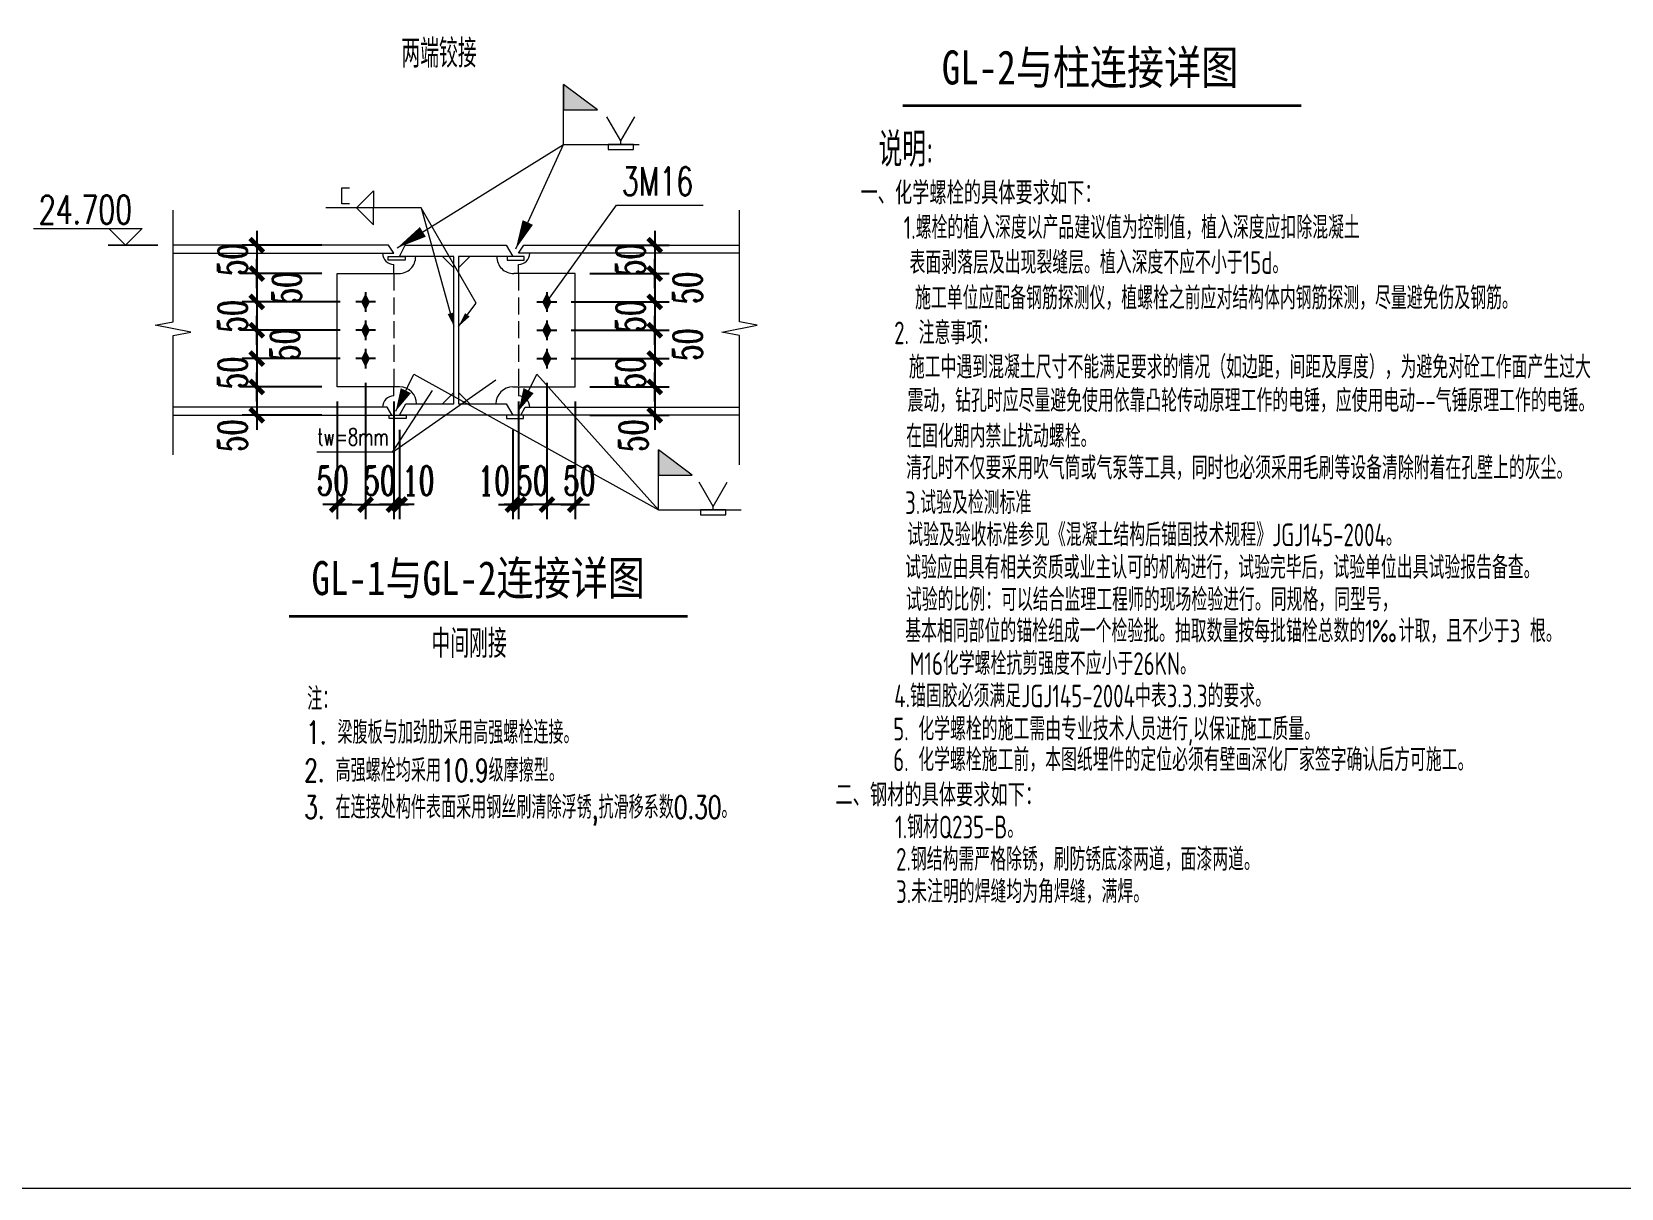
# Model space of a CAD drawing. Header units: millimetres. Extents: x 2998490 to 15040601, y 444546 to 7822218.
# Drawn here: x 15013255 to 15027283, y 7482775 to 7492981 of the extents above; entities that cross this region are included whole.
import ezdxf

# ---------------------------------------------------------------- set-up
doc = ezdxf.new("R2010")
doc.units = ezdxf.units.MM
doc.header["$LTSCALE"] = 2000
doc.linetypes.add('DASH', pattern=[0.35, 0.25, -0.1])
doc.layers.add('3-零部件', color=73, linetype='Continuous', lineweight=5)
doc.layers.add('暖通-风-标注', color=160, linetype='Continuous')
doc.layers.add('高强螺栓', color=52, linetype='Continuous')
doc.styles.add('HT', font='SIMHEI.TTF')
doc.styles.add('JD', font='tj-romans1.shx', dxfattribs={"width": 0.8, "bigfont": 'tjhztxt.shx'})
doc.styles.add('NT3', font='complex.shx', dxfattribs={"width": 0.65, "bigfont": 'hztxt.shx'})
doc.styles.add('TJ03', font='tj03-romans1.shx', dxfattribs={"width": 0.8, "bigfont": 'tj-hztxt1.shx'})
doc.styles.add('TSSD_Rein', font='Tssdeng.shx', dxfattribs={"width": 0.7, "bigfont": 'hztxt.shx'})
doc.dimstyles.new('暖-标注100', dxfattribs={"dimscale": 0.85, "dimtxt": 300, "dimasz": 1, "dimexe": 150, "dimexo": 150, "dimgap": 100, "dimtad": 1, "dimdec": 0, "dimdsep": 46, "dimtxsty": 'NT3', "dimblk": '_DIMX', "dimcen": 0.09, "dimclrt": 7, "dimadec": 0, "dimazin": 0, "dimtfac": 1, "dimtdec": 0, "dimtix": 1, "dimtmove": 2, "dimatfit": 3, "dimldrblk": '_DIMX', "dimfxl": 0, "dimtolj": 1, "dimtzin": 0, "dimarcsym": 0})

# ---------------------------------------------------------------- blocks, each defined once
blk = doc.blocks.new('gqls')
at = {"layer": '高强螺栓'}
for p, q in [((-35, 0), (35, 0)), ((-12, 0), (0, 24)), ((0, -24), (-12, 0)), ((-12, 0), (12, 0)), ((0, 35), (0, -35)), ((0, 24), (12, 0)), ((12, 0), (0, -24))]:
    blk.add_line(p, q, dxfattribs=at)
blk.add_solid([(0, 24), (12, 0), (-12, 0), (0, -24)], dxfattribs=at)
blk = doc.blocks.new('_DIMX')
blk.add_line((-150, 0), (150, 0))
at = {"const_width": 50}
blk.add_lwpolyline([(-70, -70), (70, 70)], dxfattribs=at)
blk = doc.blocks.new('*D2031')
at = {"layer": 'Defpoints', "color": 0, "linetype": 'ByBlock'}
for p in [(15018051, 7491097), (15018051, 7490847), (15018753, 7490847)]:
    blk.add_point(p, dxfattribs=at)
at = {"layer": '暖通-风-标注', "color": 0, "linetype": 'ByBlock', "lineweight": -2}
for p, q in [((15018179, 7491097), (15018880, 7491097)), ((15018753, 7491098), (15018753, 7491099)), ((15018753, 7491097), (15018753, 7490847)), ((15018179, 7490847), (15018880, 7490847)), ((15018753, 7490846), (15018753, 7490845))]:
    blk.add_line(p, q, dxfattribs=at)
at = {"layer": '暖通-风-标注', "color": 0, "linetype": 'ByBlock', "lineweight": -2, "xscale": 0.85, "yscale": 0.85, "zscale": 0.85}
for p, rotation in [((15018753, 7491097), 270), ((15018753, 7490847), 90)]:
    blk.add_blockref('_DIMX', p, dxfattribs=dict(at, rotation=rotation))
at = {"layer": '暖通-风-标注', "color": 7, "linetype": 'ByBlock', "insert": (15018540, 7490972), "char_height": 255, "attachment_point": 5, "rotation": 90, "style": 'NT3'}
blk.add_mtext('\\A1;50', dxfattribs=at)
blk = doc.blocks.new('*D2032')
at = {"layer": 'Defpoints', "color": 0, "linetype": 'ByBlock'}
for p in [(15018051, 7490847), (15017889, 7490597), (15018753, 7490597)]:
    blk.add_point(p, dxfattribs=at)
at = {"layer": '暖通-风-标注', "color": 0, "linetype": 'ByBlock', "lineweight": -2}
for p, q in [((15018179, 7490847), (15018880, 7490847)), ((15018753, 7490846), (15018753, 7490598)), ((15018016, 7490597), (15018880, 7490597))]:
    blk.add_line(p, q, dxfattribs=at)
at = {"layer": '暖通-风-标注', "color": 0, "linetype": 'ByBlock', "lineweight": -2, "xscale": 0.85, "yscale": 0.85, "zscale": 0.85}
for p, rotation in [((15018753, 7490847), 90), ((15018753, 7490597), 270)]:
    blk.add_blockref('_DIMX', p, dxfattribs=dict(at, rotation=rotation))
at = {"layer": '暖通-风-标注', "color": 7, "linetype": 'ByBlock', "insert": (15019043, 7490722), "char_height": 255, "attachment_point": 5, "rotation": 90, "style": 'NT3'}
blk.add_mtext('\\A1;50', dxfattribs=at)
blk = doc.blocks.new('*D2033')
at = {"layer": 'Defpoints', "color": 0, "linetype": 'ByBlock'}
for p in [(15017889, 7490597), (15017889, 7490347), (15018753, 7490347)]:
    blk.add_point(p, dxfattribs=at)
at = {"layer": '暖通-风-标注', "color": 0, "linetype": 'ByBlock', "lineweight": -2}
for p, q in [((15018016, 7490597), (15018880, 7490597)), ((15018753, 7490598), (15018753, 7490599)), ((15018753, 7490597), (15018753, 7490347)), ((15018016, 7490347), (15018880, 7490347)), ((15018753, 7490346), (15018753, 7490345))]:
    blk.add_line(p, q, dxfattribs=at)
at = {"layer": '暖通-风-标注', "color": 0, "linetype": 'ByBlock', "lineweight": -2, "xscale": 0.85, "yscale": 0.85, "zscale": 0.85}
for p, rotation in [((15018753, 7490597), 270), ((15018753, 7490347), 90)]:
    blk.add_blockref('_DIMX', p, dxfattribs=dict(at, rotation=rotation))
at = {"layer": '暖通-风-标注', "color": 7, "linetype": 'ByBlock', "insert": (15018540, 7490472), "char_height": 255, "attachment_point": 5, "rotation": 90, "style": 'NT3'}
blk.add_mtext('\\A1;50', dxfattribs=at)
blk = doc.blocks.new('*D2034')
at = {"layer": 'Defpoints', "color": 0, "linetype": 'ByBlock'}
for p in [(15017889, 7490347), (15017889, 7490097), (15018753, 7490097)]:
    blk.add_point(p, dxfattribs=at)
at = {"layer": '暖通-风-标注', "color": 0, "linetype": 'ByBlock', "lineweight": -2}
for p, q in [((15018016, 7490347), (15018880, 7490347)), ((15018753, 7490346), (15018753, 7490098)), ((15018016, 7490097), (15018880, 7490097))]:
    blk.add_line(p, q, dxfattribs=at)
at = {"layer": '暖通-风-标注', "color": 0, "linetype": 'ByBlock', "lineweight": -2, "xscale": 0.85, "yscale": 0.85, "zscale": 0.85}
for p, rotation in [((15018753, 7490347), 90), ((15018753, 7490097), 270)]:
    blk.add_blockref('_DIMX', p, dxfattribs=dict(at, rotation=rotation))
at = {"layer": '暖通-风-标注', "color": 7, "linetype": 'ByBlock', "insert": (15019044, 7490222), "char_height": 255, "attachment_point": 5, "rotation": 90, "style": 'NT3'}
blk.add_mtext('\\A1;50', dxfattribs=at)
blk = doc.blocks.new('*D2035')
at = {"layer": 'Defpoints', "color": 0, "linetype": 'ByBlock'}
for p in [(15017889, 7490097), (15018051, 7489847), (15018753, 7489847)]:
    blk.add_point(p, dxfattribs=at)
at = {"layer": '暖通-风-标注', "color": 0, "linetype": 'ByBlock', "lineweight": -2}
for p, q in [((15018016, 7490097), (15018880, 7490097)), ((15018753, 7490098), (15018753, 7490099)), ((15018753, 7490097), (15018753, 7489847)), ((15018179, 7489847), (15018880, 7489847)), ((15018753, 7489846), (15018753, 7489845))]:
    blk.add_line(p, q, dxfattribs=at)
at = {"layer": '暖通-风-标注', "color": 0, "linetype": 'ByBlock', "lineweight": -2, "xscale": 0.85, "yscale": 0.85, "zscale": 0.85}
for p, rotation in [((15018753, 7490097), 270), ((15018753, 7489847), 90)]:
    blk.add_blockref('_DIMX', p, dxfattribs=dict(at, rotation=rotation))
at = {"layer": '暖通-风-标注', "color": 7, "linetype": 'ByBlock', "insert": (15018540, 7489972), "char_height": 255, "attachment_point": 5, "rotation": 90, "style": 'NT3'}
blk.add_mtext('\\A1;50', dxfattribs=at)
blk = doc.blocks.new('*D2036')
at = {"layer": 'Defpoints', "color": 0, "linetype": 'ByBlock'}
for p in [(15018051, 7489847), (15018051, 7489597), (15018753, 7489597)]:
    blk.add_point(p, dxfattribs=at)
at = {"layer": '暖通-风-标注', "color": 0, "linetype": 'ByBlock', "lineweight": -2}
for p, q in [((15018179, 7489847), (15018880, 7489847)), ((15018753, 7489846), (15018753, 7489598)), ((15018179, 7489597), (15018880, 7489597))]:
    blk.add_line(p, q, dxfattribs=at)
at = {"layer": '暖通-风-标注', "color": 0, "linetype": 'ByBlock', "lineweight": -2, "xscale": 0.85, "yscale": 0.85, "zscale": 0.85}
for p, rotation in [((15018753, 7489847), 90), ((15018753, 7489597), 270)]:
    blk.add_blockref('_DIMX', p, dxfattribs=dict(at, rotation=rotation))
at = {"layer": '暖通-风-标注', "color": 7, "linetype": 'ByBlock', "insert": (15018566, 7489418), "char_height": 255, "attachment_point": 5, "rotation": 90, "style": 'NT3'}
blk.add_mtext('\\A1;50', dxfattribs=at)
blk = doc.blocks.new('*D2037')
at = {"layer": 'Defpoints', "color": 0, "linetype": 'ByBlock'}
for p in [(15015942, 7491097), (15015240, 7490847), (15015942, 7490847)]:
    blk.add_point(p, dxfattribs=at)
at = {"layer": '暖通-风-标注', "color": 0, "linetype": 'ByBlock', "lineweight": -2}
for p, q in [((15015814, 7491097), (15015113, 7491097)), ((15015240, 7491098), (15015240, 7491099)), ((15015240, 7491097), (15015240, 7490847)), ((15015814, 7490847), (15015113, 7490847)), ((15015240, 7490846), (15015240, 7490845))]:
    blk.add_line(p, q, dxfattribs=at)
at = {"layer": '暖通-风-标注', "color": 0, "linetype": 'ByBlock', "lineweight": -2, "xscale": 0.85, "yscale": 0.85, "zscale": 0.85}
for p, rotation in [((15015240, 7491097), 270), ((15015240, 7490847), 90)]:
    blk.add_blockref('_DIMX', p, dxfattribs=dict(at, rotation=rotation))
at = {"layer": '暖通-风-标注', "color": 7, "linetype": 'ByBlock', "insert": (15015028, 7490972), "char_height": 255, "attachment_point": 5, "rotation": 90, "style": 'NT3'}
blk.add_mtext('\\A1;50', dxfattribs=at)
blk = doc.blocks.new('*D2038')
at = {"layer": 'Defpoints', "color": 0, "linetype": 'ByBlock'}
for p in [(15015942, 7490847), (15015240, 7490597), (15016104, 7490597)]:
    blk.add_point(p, dxfattribs=at)
at = {"layer": '暖通-风-标注', "color": 0, "linetype": 'ByBlock', "lineweight": -2}
for p, q in [((15015814, 7490847), (15015113, 7490847)), ((15015240, 7490846), (15015240, 7490598)), ((15015977, 7490597), (15015113, 7490597))]:
    blk.add_line(p, q, dxfattribs=at)
at = {"layer": '暖通-风-标注', "color": 0, "linetype": 'ByBlock', "lineweight": -2, "xscale": 0.85, "yscale": 0.85, "zscale": 0.85}
for p, rotation in [((15015240, 7490847), 90), ((15015240, 7490597), 270)]:
    blk.add_blockref('_DIMX', p, dxfattribs=dict(at, rotation=rotation))
at = {"layer": '暖通-风-标注', "color": 7, "linetype": 'ByBlock', "insert": (15015506, 7490722), "char_height": 255, "attachment_point": 5, "rotation": 90, "style": 'NT3'}
blk.add_mtext('\\A1;50', dxfattribs=at)
blk = doc.blocks.new('*D2039')
at = {"layer": 'Defpoints', "color": 0, "linetype": 'ByBlock'}
for p in [(15016104, 7490597), (15015240, 7490347), (15016104, 7490347)]:
    blk.add_point(p, dxfattribs=at)
at = {"layer": '暖通-风-标注', "color": 0, "linetype": 'ByBlock', "lineweight": -2}
for p, q in [((15015977, 7490597), (15015113, 7490597)), ((15015240, 7490598), (15015240, 7490599)), ((15015240, 7490597), (15015240, 7490347)), ((15015977, 7490347), (15015113, 7490347)), ((15015240, 7490346), (15015240, 7490345))]:
    blk.add_line(p, q, dxfattribs=at)
at = {"layer": '暖通-风-标注', "color": 0, "linetype": 'ByBlock', "lineweight": -2, "xscale": 0.85, "yscale": 0.85, "zscale": 0.85}
for p, rotation in [((15015240, 7490597), 270), ((15015240, 7490347), 90)]:
    blk.add_blockref('_DIMX', p, dxfattribs=dict(at, rotation=rotation))
at = {"layer": '暖通-风-标注', "color": 7, "linetype": 'ByBlock', "insert": (15015028, 7490472), "char_height": 255, "attachment_point": 5, "rotation": 90, "style": 'NT3'}
blk.add_mtext('\\A1;50', dxfattribs=at)
blk = doc.blocks.new('*D2040')
at = {"layer": 'Defpoints', "color": 0, "linetype": 'ByBlock'}
for p in [(15016104, 7490347), (15015240, 7490097), (15016104, 7490097)]:
    blk.add_point(p, dxfattribs=at)
at = {"layer": '暖通-风-标注', "color": 0, "linetype": 'ByBlock', "lineweight": -2}
for p, q in [((15015977, 7490347), (15015113, 7490347)), ((15015240, 7490346), (15015240, 7490098)), ((15015977, 7490097), (15015113, 7490097))]:
    blk.add_line(p, q, dxfattribs=at)
at = {"layer": '暖通-风-标注', "color": 0, "linetype": 'ByBlock', "lineweight": -2, "xscale": 0.85, "yscale": 0.85, "zscale": 0.85}
for p, rotation in [((15015240, 7490347), 90), ((15015240, 7490097), 270)]:
    blk.add_blockref('_DIMX', p, dxfattribs=dict(at, rotation=rotation))
at = {"layer": '暖通-风-标注', "color": 7, "linetype": 'ByBlock', "insert": (15015490, 7490222), "char_height": 255, "attachment_point": 5, "rotation": 90, "style": 'NT3'}
blk.add_mtext('\\A1;50', dxfattribs=at)
blk = doc.blocks.new('*D2041')
at = {"layer": 'Defpoints', "color": 0, "linetype": 'ByBlock'}
for p in [(15016104, 7490097), (15015240, 7489847), (15015942, 7489847)]:
    blk.add_point(p, dxfattribs=at)
at = {"layer": '暖通-风-标注', "color": 0, "linetype": 'ByBlock', "lineweight": -2}
for p, q in [((15015977, 7490097), (15015113, 7490097)), ((15015240, 7490098), (15015240, 7490099)), ((15015240, 7490097), (15015240, 7489847)), ((15015814, 7489847), (15015113, 7489847)), ((15015240, 7489846), (15015240, 7489845))]:
    blk.add_line(p, q, dxfattribs=at)
at = {"layer": '暖通-风-标注', "color": 0, "linetype": 'ByBlock', "lineweight": -2, "xscale": 0.85, "yscale": 0.85, "zscale": 0.85}
for p, rotation in [((15015240, 7490097), 270), ((15015240, 7489847), 90)]:
    blk.add_blockref('_DIMX', p, dxfattribs=dict(at, rotation=rotation))
at = {"layer": '暖通-风-标注', "color": 7, "linetype": 'ByBlock', "insert": (15015028, 7489972), "char_height": 255, "attachment_point": 5, "rotation": 90, "style": 'NT3'}
blk.add_mtext('\\A1;50', dxfattribs=at)
blk = doc.blocks.new('*D2042')
at = {"layer": 'Defpoints', "color": 0, "linetype": 'ByBlock'}
for p in [(15015942, 7489847), (15015240, 7489597), (15015942, 7489597)]:
    blk.add_point(p, dxfattribs=at)
at = {"layer": '暖通-风-标注', "color": 0, "linetype": 'ByBlock', "lineweight": -2}
for p, q in [((15015814, 7489847), (15015113, 7489847)), ((15015240, 7489846), (15015240, 7489598)), ((15015814, 7489597), (15015113, 7489597))]:
    blk.add_line(p, q, dxfattribs=at)
at = {"layer": '暖通-风-标注', "color": 0, "linetype": 'ByBlock', "lineweight": -2, "xscale": 0.85, "yscale": 0.85, "zscale": 0.85}
for p, rotation in [((15015240, 7489847), 90), ((15015240, 7489597), 270)]:
    blk.add_blockref('_DIMX', p, dxfattribs=dict(at, rotation=rotation))
at = {"layer": '暖通-风-标注', "color": 7, "linetype": 'ByBlock', "insert": (15015027, 7489418), "char_height": 255, "attachment_point": 5, "rotation": 90, "style": 'NT3'}
blk.add_mtext('\\A1;50', dxfattribs=at)
blk = doc.blocks.new('*D2043')
at = {"layer": 'Defpoints', "color": 0, "linetype": 'ByBlock'}
for p in [(15016201, 7490009), (15015951, 7489847), (15016201, 7488808)]:
    blk.add_point(p, dxfattribs=at)
at = {"layer": '暖通-风-标注', "color": 0, "linetype": 'ByBlock', "lineweight": -2}
for p, q in [((15016201, 7489882), (15016201, 7488680)), ((15015951, 7489719), (15015951, 7488680)), ((15015952, 7488808), (15016200, 7488808))]:
    blk.add_line(p, q, dxfattribs=at)
at = {"layer": '暖通-风-标注', "color": 0, "linetype": 'ByBlock', "lineweight": -2, "xscale": 0.85, "yscale": 0.85, "zscale": 0.85, "rotation": 180}
blk.add_blockref('_DIMX', (15015951, 7488808), dxfattribs=at)
at = {"layer": '暖通-风-标注', "color": 0, "linetype": 'ByBlock', "lineweight": -2, "xscale": 0.85, "yscale": 0.85, "zscale": 0.85}
blk.add_blockref('_DIMX', (15016201, 7488808), dxfattribs=at)
at = {"layer": '暖通-风-标注', "color": 7, "linetype": 'ByBlock', "insert": (15015913, 7489020), "char_height": 255, "attachment_point": 5, "style": 'NT3'}
blk.add_mtext('\\A1;50', dxfattribs=at)
blk = doc.blocks.new('*D2044')
at = {"layer": 'Defpoints', "color": 0, "linetype": 'ByBlock'}
for p in [(15016201, 7490009), (15016451, 7489847), (15016451, 7488808)]:
    blk.add_point(p, dxfattribs=at)
at = {"layer": '暖通-风-标注', "color": 0, "linetype": 'ByBlock', "lineweight": -2}
for p, q in [((15016201, 7489882), (15016201, 7488680)), ((15016451, 7489719), (15016451, 7488680)), ((15016200, 7488808), (15016199, 7488808)), ((15016201, 7488808), (15016451, 7488808)), ((15016452, 7488808), (15016453, 7488808))]:
    blk.add_line(p, q, dxfattribs=at)
at = {"layer": '暖通-风-标注', "color": 0, "linetype": 'ByBlock', "lineweight": -2, "xscale": 0.85, "yscale": 0.85, "zscale": 0.85}
blk.add_blockref('_DIMX', (15016201, 7488808), dxfattribs=at)
at = {"layer": '暖通-风-标注', "color": 0, "linetype": 'ByBlock', "lineweight": -2, "xscale": 0.85, "yscale": 0.85, "zscale": 0.85, "rotation": 180}
blk.add_blockref('_DIMX', (15016451, 7488808), dxfattribs=at)
at = {"layer": '暖通-风-标注', "color": 7, "linetype": 'ByBlock', "insert": (15016326, 7489020), "char_height": 255, "attachment_point": 5, "style": 'NT3'}
blk.add_mtext('\\A1;50', dxfattribs=at)
blk = doc.blocks.new('*D2045')
at = {"layer": 'Defpoints', "color": 0, "linetype": 'ByBlock'}
for p in [(15016451, 7489847), (15016501, 7489597), (15016501, 7488808)]:
    blk.add_point(p, dxfattribs=at)
at = {"layer": '暖通-风-标注', "color": 0, "linetype": 'ByBlock', "lineweight": -2}
for p, q in [((15016451, 7489719), (15016451, 7488680)), ((15016501, 7489469), (15016501, 7488680)), ((15016450, 7488808), (15016449, 7488808)), ((15016451, 7488808), (15016501, 7488808)), ((15016502, 7488808), (15016503, 7488808))]:
    blk.add_line(p, q, dxfattribs=at)
at = {"layer": '暖通-风-标注', "color": 0, "linetype": 'ByBlock', "lineweight": -2, "xscale": 0.85, "yscale": 0.85, "zscale": 0.85}
blk.add_blockref('_DIMX', (15016451, 7488808), dxfattribs=at)
at = {"layer": '暖通-风-标注', "color": 0, "linetype": 'ByBlock', "lineweight": -2, "xscale": 0.85, "yscale": 0.85, "zscale": 0.85, "rotation": 180}
blk.add_blockref('_DIMX', (15016501, 7488808), dxfattribs=at)
at = {"layer": '暖通-风-标注', "color": 7, "linetype": 'ByBlock', "insert": (15016668, 7489020), "char_height": 255, "attachment_point": 5, "style": 'NT3'}
blk.add_mtext('\\A1;10', dxfattribs=at)
blk = doc.blocks.new('*D2046')
at = {"layer": 'Defpoints', "color": 0, "linetype": 'ByBlock'}
for p in [(15017801, 7490009), (15018051, 7489847), (15017801, 7488808)]:
    blk.add_point(p, dxfattribs=at)
at = {"layer": '暖通-风-标注', "color": 0, "linetype": 'ByBlock', "lineweight": -2}
for p, q in [((15017801, 7489882), (15017801, 7488680)), ((15018051, 7489719), (15018051, 7488680)), ((15018050, 7488808), (15017802, 7488808))]:
    blk.add_line(p, q, dxfattribs=at)
at = {"layer": '暖通-风-标注', "color": 0, "linetype": 'ByBlock', "lineweight": -2, "xscale": 0.85, "yscale": 0.85, "zscale": 0.85, "rotation": 180}
blk.add_blockref('_DIMX', (15017801, 7488808), dxfattribs=at)
at = {"layer": '暖通-风-标注', "color": 0, "linetype": 'ByBlock', "lineweight": -2, "xscale": 0.85, "yscale": 0.85, "zscale": 0.85}
blk.add_blockref('_DIMX', (15018051, 7488808), dxfattribs=at)
at = {"layer": '暖通-风-标注', "color": 7, "linetype": 'ByBlock', "insert": (15018089, 7489020), "char_height": 255, "attachment_point": 5, "style": 'NT3'}
blk.add_mtext('\\A1;50', dxfattribs=at)
blk = doc.blocks.new('*D2047')
at = {"layer": 'Defpoints', "color": 0, "linetype": 'ByBlock'}
for p in [(15017801, 7490009), (15017551, 7489847), (15017551, 7488808)]:
    blk.add_point(p, dxfattribs=at)
at = {"layer": '暖通-风-标注', "color": 0, "linetype": 'ByBlock', "lineweight": -2}
for p, q in [((15017801, 7489882), (15017801, 7488680)), ((15017551, 7489719), (15017551, 7488680)), ((15017550, 7488808), (15017549, 7488808)), ((15017801, 7488808), (15017551, 7488808)), ((15017802, 7488808), (15017803, 7488808))]:
    blk.add_line(p, q, dxfattribs=at)
at = {"layer": '暖通-风-标注', "color": 0, "linetype": 'ByBlock', "lineweight": -2, "xscale": 0.85, "yscale": 0.85, "zscale": 0.85}
blk.add_blockref('_DIMX', (15017551, 7488808), dxfattribs=at)
at = {"layer": '暖通-风-标注', "color": 0, "linetype": 'ByBlock', "lineweight": -2, "xscale": 0.85, "yscale": 0.85, "zscale": 0.85, "rotation": 180}
blk.add_blockref('_DIMX', (15017801, 7488808), dxfattribs=at)
at = {"layer": '暖通-风-标注', "color": 7, "linetype": 'ByBlock', "insert": (15017676, 7489020), "char_height": 255, "attachment_point": 5, "style": 'NT3'}
blk.add_mtext('\\A1;50', dxfattribs=at)
blk = doc.blocks.new('*D2048')
at = {"layer": 'Defpoints', "color": 0, "linetype": 'ByBlock'}
for p in [(15017551, 7489847), (15017501, 7489597), (15017501, 7488808)]:
    blk.add_point(p, dxfattribs=at)
at = {"layer": '暖通-风-标注', "color": 0, "linetype": 'ByBlock', "lineweight": -2}
for p, q in [((15017551, 7489719), (15017551, 7488680)), ((15017501, 7489469), (15017501, 7488680)), ((15017500, 7488808), (15017499, 7488808)), ((15017551, 7488808), (15017501, 7488808)), ((15017552, 7488808), (15017553, 7488808))]:
    blk.add_line(p, q, dxfattribs=at)
at = {"layer": '暖通-风-标注', "color": 0, "linetype": 'ByBlock', "lineweight": -2, "xscale": 0.85, "yscale": 0.85, "zscale": 0.85}
blk.add_blockref('_DIMX', (15017501, 7488808), dxfattribs=at)
at = {"layer": '暖通-风-标注', "color": 0, "linetype": 'ByBlock', "lineweight": -2, "xscale": 0.85, "yscale": 0.85, "zscale": 0.85, "rotation": 180}
blk.add_blockref('_DIMX', (15017551, 7488808), dxfattribs=at)
at = {"layer": '暖通-风-标注', "color": 7, "linetype": 'ByBlock', "insert": (15017334, 7489020), "char_height": 255, "attachment_point": 5, "style": 'NT3'}
blk.add_mtext('\\A1;10', dxfattribs=at)

msp = doc.modelspace()

# ---------------------------------------------------------------- hatches: boundary and pattern name
at = {"layer": '3-零部件'}
for points in [[(15018246.9, 7492292), (15017946.9, 7492517), (15017946.9, 7492292)], [(15018784.9, 7489066.7), (15019084.9, 7489066.7), (15018784.9, 7489291.7)]]:
    msp.add_hatch(color=256, dxfattribs=at).paths.add_polyline_path(points)

# ---------------------------------------------------------------- linework, layer by layer
for p, q in [((15017946.9, 7491987.1), (15017946.9, 7492517)), ((15018453.5, 7492017.1), (15018330.2, 7492230.7)), ((15018453.5, 7492017.1), (15018576.8, 7492230.7)), ((15016479.3, 7491073.6), (15017946.9, 7491987.1)), ((15017526.2, 7491064.7), (15017946.9, 7491987.1)), ((15017946.9, 7491987.1), (15018616.7, 7491987.1)), ((15017946.9, 7491987.1), (15018312.2, 7491987.1)), ((15018453.5, 7491987.1), (15018453.5, 7492017.1)), ((15016693, 7491426.3), (15015849.7, 7491426.3)), ((15017177.3, 7490585.6), (15016693, 7491426.3)), ((15016693, 7491426.3), (15016981.1, 7490382.2)), ((15017801.1, 7490599.2), (15018414.2, 7491451.4)), ((15018414.2, 7491451.4), (15019179.4, 7491451.4)), ((15016404.6, 7491096.9), (15014501.3, 7491096.9)), ((15014501.3, 7491026.9), (15016451.1, 7491026.9)), ((15016451.1, 7491026.9), (15016404.6, 7491096.9)), ((15016501.1, 7490996.9), (15016501.1, 7490996.9)), ((15016881.1, 7490996.9), (15016981.1, 7490896.9)), ((15017121.1, 7490996.9), (15017021.1, 7490896.9)), ((15017501.1, 7490996.9), (15017501.1, 7490996.9)), ((15017551.1, 7491026.9), (15017597.5, 7491096.9)), ((15019500.8, 7491026.9), (15017551.1, 7491026.9)), ((15017597.5, 7491096.9), (15019500.8, 7491096.9)), ((15015951.1, 7490846.9), (15016493.4, 7490846.9)), ((15015951.1, 7489846.9), (15015951.1, 7490846.9)), ((15016451.1, 7490846.9), (15016451.1, 7490926.9)), ((15018051.1, 7490846.9), (15017508.7, 7490846.9)), ((15017551.1, 7490846.9), (15017551.1, 7490926.9)), ((15018051.1, 7489846.9), (15018051.1, 7490846.9)), ((15017021.1, 7490379.8), (15017177.3, 7490585.6)), ((15016437.8, 7489269.6), (15017351.5, 7489909.7)), ((15016467.6, 7489633.8), (15016628.3, 7489960.6)), ((15016628.3, 7489960.6), (15018784.9, 7488761.9)), ((15017551.1, 7489633.8), (15017711.8, 7489960.6)), ((15017711.8, 7489960.6), (15018784.9, 7488761.9)), ((15016501.1, 7489846.9), (15015951.1, 7489846.9)), ((15016437.8, 7489269.6), (15016792.2, 7489814.2)), ((15016451.1, 7489766.9), (15016451.1, 7489846.9)), ((15016881.1, 7489696.9), (15016981.1, 7489796.9)), ((15017121.1, 7489696.9), (15017021.1, 7489796.9)), ((15017501.1, 7489846.9), (15018051.1, 7489846.9)), ((15017551.1, 7489846.9), (15017551.1, 7489766.9)), ((15016391.8, 7489666.9), (15014501.3, 7489666.9)), ((15014501.3, 7489596.9), (15016451.1, 7489596.9)), ((15016432.3, 7489596.9), (15016391.8, 7489666.9)), ((15019500.8, 7489596.9), (15017551.1, 7489596.9)), ((15017569.9, 7489596.9), (15017610.3, 7489666.9)), ((15017610.3, 7489666.9), (15019500.8, 7489666.9)), ((15018784.9, 7488761.9), (15018784.9, 7489291.7)), ((15016437.8, 7489269.6), (15015770.2, 7489269.6)), ((15019268.4, 7488791.9), (15019145.2, 7489005.5)), ((15019268.4, 7488791.9), (15019391.7, 7489005.5)), ((15018784.9, 7488761.9), (15019514.9, 7488761.9)), ((15019268.4, 7488761.9), (15019268.4, 7488791.9))]:
    msp.add_line(p, q, dxfattribs=at)
at = {"layer": '3-零部件', "linetype": 'DASH', "ltscale": 0.3}
for p, q in [((15016451.1, 7490846.9), (15016451.1, 7489846.9)), ((15017551.1, 7490846.9), (15017551.1, 7489846.9))]:
    msp.add_line(p, q, dxfattribs=at)
at = {"layer": '3-零部件'}
for points in [[(14988761.7, 7482775.5), (15040600.9, 7482775.5), (15040600.9, 7515730.2), (14988761.7, 7515730.2)], [(15017946.9, 7492292), (15018246.9, 7492292), (15017946.9, 7492517)], [(15018566, 7491987.1), (15018341, 7491987.1), (15018341, 7491942.1), (15018566, 7491942.1)], [(15016271, 7491426.3), (15016121, 7491426.3), (15016271, 7491576.3)], [(15016271, 7491426.3), (15016121, 7491426.3), (15016271, 7491276.3)], [(15016400.9, 7490996.9), (15016550.9, 7490996.9), (15016550.9, 7490966.9), (15016400.9, 7490966.9)], [(15016501.1, 7489596.9), (15016555.5, 7489696.9), (15016981.1, 7489696.9), (15016981.1, 7490996.9), (15016501.1, 7490996.9), (15016551.6, 7491096.9), (15017441.4, 7491096.9), (15017501.1, 7490996.9), (15017021.1, 7490996.9), (15017021.1, 7489696.9), (15017441.7, 7489696.9), (15017501.1, 7489596.9)], [(15017601.2, 7490996.9), (15017451.2, 7490996.9), (15017451.2, 7490966.9), (15017601.2, 7490966.9)], [(15016408.6, 7489596.9), (15016558.6, 7489596.9), (15016558.6, 7489566.9), (15016408.6, 7489566.9)], [(15017593.6, 7489596.9), (15017443.6, 7489596.9), (15017443.6, 7489566.9), (15017593.6, 7489566.9)], [(15018784.9, 7489066.7), (15019084.9, 7489066.7), (15018784.9, 7489291.7)], [(15019380.9, 7488761.9), (15019155.9, 7488761.9), (15019155.9, 7488716.9), (15019380.9, 7488716.9)]]:
    msp.add_lwpolyline(points, close=True, dxfattribs=at)
at = {"layer": '3-零部件', "const_width": 25}
for points in [[(15020942, 7492328.5), (15024460.5, 7492328.5)], [(15015525.8, 7487822), (15019044.3, 7487822)]]:
    msp.add_lwpolyline(points, dxfattribs=at)
at = {"layer": '3-零部件'}
for points in [[(15016059.9, 7491463.7), (15015990, 7491463.7), (15015990, 7491605), (15016059.9, 7491605)], [(15014501.3, 7489246.9), (15014501.3, 7490300.5), (15014657.6, 7490330.5), (15014345.1, 7490390.5), (15014501.3, 7490420.5), (15014501.3, 7491407)], [(15019500.8, 7489160.6), (15019500.8, 7490300.5), (15019344.5, 7490330.5), (15019657, 7490390.5), (15019500.8, 7490420.5), (15019500.8, 7491407)], [(15013269.6, 7491246), (15014228.8, 7491246), (15014082, 7491099.2), (15014366.8, 7491099.2), (15013928.6, 7491099.2), (15014082, 7491099.2), (15013935.3, 7491246)]]:
    msp.add_lwpolyline(points, dxfattribs=at)
for points in [[(15016479.3, 7491073.6, 0, 100, 0), (15016706.3, 7491214.8, 100, 100, 0)], [(15017526.2, 7491064.7, 0, 100, 0), (15017632.5, 7491297.8, 100, 100, 0)], [(15016981.1, 7490382.2, 0, 50, 0), (15016949.7, 7490495.8, 50, 50, 0)], [(15017021.1, 7490379.8, 0, 50, 0), (15017099.2, 7490482.7, 50, 50, 0)], [(15016467.6, 7489633.8, 0, 100, 0), (15016556.2, 7489814, 100, 100, 0)], [(15017551.1, 7489633.8, 0, 100, 0), (15017639.7, 7489814, 100, 100, 0)]]:
    msp.add_lwpolyline(points, format="xyseb", dxfattribs=at)
for centre, radius, start, end in [((15016451.1, 7491026.9), 100, 180, 270), ((15016493.4, 7490996.9), 150, 269.99968, 0), ((15017508.7, 7490996.9), 150, 180, 270.00032), ((15017551.1, 7491026.9), 100, 270, 0), ((15016451.1, 7489666.9), 100, 90, 180), ((15016501.1, 7489696.9), 150, 0, 90), ((15017501.1, 7489696.9), 150, 90, 180), ((15017551.1, 7489666.9), 100, 0, 90)]:
    msp.add_arc(centre, radius, start, end, dxfattribs=at)

# ---------------------------------------------------------------- block references
at = {"layer": '3-零部件', "yscale": 2.5, "zscale": 2.5}
for p, xscale in [((15016201.1, 7490596.9), -2.5), ((15017801.1, 7490596.9), 2.5), ((15016201.1, 7490346.9), -2.5), ((15017801.1, 7490346.9), 2.5), ((15016201.1, 7490096.9), -2.5), ((15017801.1, 7490096.9), 2.5)]:
    msp.add_blockref('gqls', p, dxfattribs=dict(at, xscale=xscale))

# ---------------------------------------------------------------- texts
at = {"layer": '3-零部件'}
for s, height, style, width, p in [('两端铰接', 250, 'JD', 0.7, (15016516.7, 7492665.3)), ('GL-2与柱连接详图', 300, 'HT', 0.8, (15021286.8, 7492516.4)), ('说明:', 300, 'TSSD_Rein', 0.7, (15020727.7, 7491791.2)), ('3M16', 250, 'JD', 0.7, (15018463, 7491537.4)), ('一、化学螺栓的具体要求如下：', 200, 'TJ03', 0.8, (15020569.1, 7491458.4)), ('24.700', 250, 'JD', 0.7, (15013316.2, 7491285.7)), ('    1.螺栓的植入深度以产品建议值为控制值，植入深度应扣除混凝土', 200, 'TSSD_Rein', 0.7, (15020610.1, 7491153.3)), ('表面剥落层及出现裂缝层。植入深度不应不小于15d。', 200, 'TSSD_Rein', 0.7, (15021002.1, 7490844.3)), ('  施工单位应配备钢筋探测仪，植螺栓之前应对结构体内钢筋探测，尽量避免伤及钢筋。', 200, 'TSSD_Rein', 0.7, (15020880.8, 7490531.5)), ('2. 注意事项：', 200, 'TSSD_Rein', 0.7, (15020866.6, 7490223.9)), ('施工中遇到混凝土尺寸不能满足要求的情况（如边距，间距及厚度），为避免对砼工作面产生过大', 200, 'TSSD_Rein', 0.7, (15020995.8, 7489921.1)), ('震动，钻孔时应尽量避免使用依靠凸轮传动原理工作的电锤，应使用电动--气锤原理工作的电锤。', 200, 'TSSD_Rein', 0.7, (15020984.3, 7489625.7)), ('tw=8mm', 150, 'JD', 0.7, (15015775.4, 7489331.1)), ('在固化期内禁止扰动螺栓。', 200, 'TSSD_Rein', 0.7, (15020972.2, 7489311.7)), ('清孔时不仅要采用吹气筒或气泵等工具，同时也必须采用毛刷等设备清除附着在孔壁上的灰尘。', 200, 'TSSD_Rein', 0.7, (15020972.2, 7489031)), ('    3.试验及检测标准', 200, 'TSSD_Rein', 0.7, (15020623, 7488725.1)), ('试验及验收标准参见《混凝土结构后锚固技术规程》JGJ145-2004。', 200, 'TSSD_Rein', 0.7, (15020981.5, 7488441.2)), ('GL-1与GL-2连接详图', 300, 'HT', 0.8, (15015723.3, 7488009.9)), ('试验应由具有相关资质或业主认可的机构进行，试验完毕后，试验单位出具试验报告备查。', 200, 'TSSD_Rein', 0.7, (15020962.7, 7488153.2)), ('试验的比例：可以结合监理工程师的现场检验进行。同规格，同型号，', 200, 'TSSD_Rein', 0.7, (15020970, 7487869.2)), ('基本相同部位的锚栓组成一个检验批。抽取数量按每批锚栓总数的1‰计取，且不少于3 根。', 200, 'TSSD_Rein', 0.7, (15020964.1, 7487592.5)), ('中间刚接', 250, 'JD', 0.7, (15016782.6, 7487455.9)), ('M16化学螺栓抗剪强度不应小于26KN。', 200, 'TSSD_Rein', 0.7, (15021003.1, 7487305)), ('注：', 200, 'JD', 0.7, (15015685.3, 7486994.3)), ('4.锚固胶必须满足JGJ145-2004中表3.3.3的要求。', 200, 'TSSD_Rein', 0.7, (15020866.9, 7487019)), ('1. 梁腹板与加劲肋采用高强螺栓连接。', 200, 'JD', 0.7, (15015676.9, 7486697.3)), ('5. 化学螺栓的施工需由专业技术人员进行,以保证施工质量。', 200, 'TSSD_Rein', 0.7, (15020858, 7486727.7)), ('6. 化学螺栓施工前，本图纸埋件的定位必须有壁画深化厂家签字确认后方可施工。', 200, 'TSSD_Rein', 0.7, (15020858, 7486456.3)), ('2. 高强螺栓均采用10.9级摩擦型。', 200, 'JD', 0.7, (15015659.8, 7486362.6)), ('二、钢材的具体要求如下：', 200, 'TJ03', 0.8, (15020348.7, 7486145)), ('3. 在连接处构件表面采用钢丝刷清除浮锈,抗滑移系数0.30。', 200, 'JD', 0.7, (15015659.8, 7486037.4)), ('1.钢材Q235-B。', 200, 'TSSD_Rein', 0.7, (15020874.9, 7485862.8)), ('2.钢结构需严格除锈，刷防锈底漆两道，面漆两道。', 200, 'TSSD_Rein', 0.7, (15020883.2, 7485578.3)), ('3.未注明的焊缝均为角焊缝，满焊。', 200, 'TSSD_Rein', 0.7, (15020883.2, 7485292.6))]:
    msp.add_text(s, height=height, dxfattribs=dict(at, style=style, width=width)).set_placement(p)

# ---------------------------------------------------------------- dimensions: what is measured, and where the dimension line sits
at = {"layer": '暖通-风-标注', "linetype": 'ByBlock'}
for base, p1, p2, angle, picture, middle in [((15015240.1, 7490846.9), (15015941.9, 7491096.9), (15015941.9, 7490846.9), 90, '*D2037', (15015027.6, 7490971.9)), ((15018752.9, 7490846.9), (15018051.1, 7491096.9), (15018051.1, 7490846.9), 90, '*D2031', (15018540.4, 7490971.9)), ((15015240.1, 7490346.9), (15016104.4, 7490596.9), (15016104.4, 7490346.9), 90, '*D2039', (15015027.6, 7490471.9)), ((15018752.9, 7490346.9), (15017888.6, 7490596.9), (15017888.6, 7490346.9), 90, '*D2033', (15018540.4, 7490471.9)), ((15015240.1, 7489846.9), (15016104.4, 7490096.9), (15015941.9, 7489846.9), 90, '*D2041', (15015027.6, 7489971.9)), ((15018752.9, 7489846.9), (15017888.6, 7490096.9), (15018051.1, 7489846.9), 90, '*D2035', (15018540.4, 7489971.9)), ((15017551.1, 7488807.9), (15017801.1, 7490009.4), (15017551.1, 7489846.9), 180, '*D2047', (15017676.1, 7489020.4))]:
    dim = msp.add_linear_dim(base=base, p1=p1, p2=p2, angle=angle, text='50', dimstyle='暖-标注100', dxfattribs=at)
    dim.commit()
    dim.dimension.update_dxf_attribs({"geometry": picture, "text_midpoint": middle})
for base, p1, p2, angle, text, picture, middle in [((15015240.1, 7490596.9), (15015941.9, 7490846.9), (15016104.4, 7490596.9), 90, '50', '*D2038', (15015506, 7490721.9)), ((15018752.9, 7490596.9), (15018051.1, 7490846.9), (15017888.6, 7490596.9), 90, '50', '*D2032', (15019043.3, 7490721.9)), ((15015240.1, 7490096.9), (15016104.4, 7490346.9), (15016104.4, 7490096.9), 90, '50', '*D2040', (15015490.4, 7490221.9)), ((15018752.9, 7490096.9), (15017888.6, 7490346.9), (15017888.6, 7490096.9), 90, '50', '*D2034', (15019044.5, 7490221.9)), ((15017801.1, 7488807.9), (15018051.1, 7489846.9), (15017801.1, 7490009.4), 180, '50', '*D2046', (15018089.2, 7489020.4)), ((15015240.1, 7489596.9), (15015941.9, 7489846.9), (15015941.9, 7489596.9), 90, '50', '*D2042', (15015026.6, 7489417.9)), ((15018752.9, 7489596.9), (15018051.1, 7489846.9), (15018051.1, 7489596.9), 90, '50', '*D2036', (15018566.3, 7489417.9)), ((15017501.1, 7488807.9), (15017551.1, 7489846.9), (15017501.1, 7489596.9), 180, '10', '*D2048', (15017333.9, 7489020.4))]:
    dim = msp.add_linear_dim(base=base, p1=p1, p2=p2, angle=angle, text=text, dimstyle='暖-标注100', dxfattribs=at)
    dim.commit()
    dim.dimension.update_dxf_attribs({"geometry": picture, "text_midpoint": middle, "dimtype": 160})
for base, p1, p2, text, picture, middle in [((15016201.1, 7488807.9), (15015951.1, 7489846.9), (15016201.1, 7490009.4), '50', '*D2043', (15015912.9, 7489020.4)), ((15016501.1, 7488807.9), (15016451.1, 7489846.9), (15016501.1, 7489596.9), '10', '*D2045', (15016668.2, 7489020.4))]:
    dim = msp.add_linear_dim(base=base, p1=p1, p2=p2, text=text, dimstyle='暖-标注100', dxfattribs=at)
    dim.commit()
    dim.dimension.update_dxf_attribs({"geometry": picture, "text_midpoint": middle, "dimtype": 160})
dim = msp.add_linear_dim(base=(15016451.1, 7488807.9), p1=(15016201.1, 7490009.4), p2=(15016451.1, 7489846.9), text='50', dimstyle='暖-标注100', dxfattribs=at)
dim.commit()
dim.dimension.update_dxf_attribs({"geometry": '*D2044', "text_midpoint": (15016326.1, 7489020.4)})

doc.saveas('drawing.dxf')
